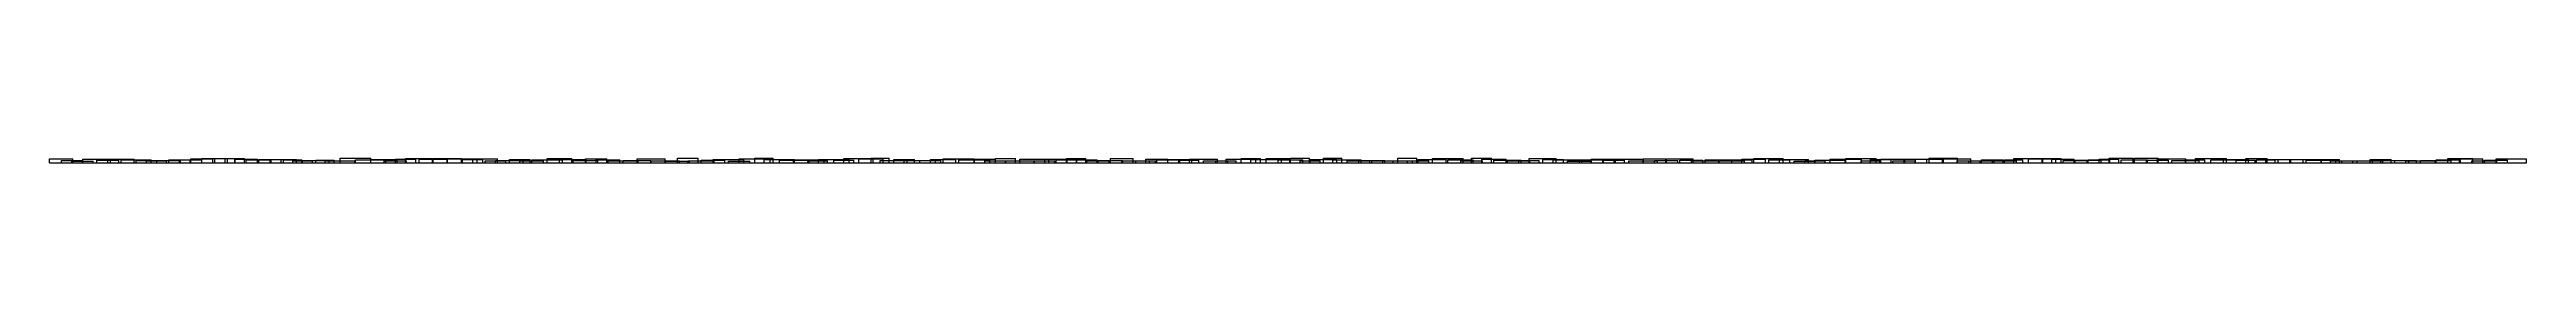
# Model space of a CAD drawing. Extents: x 0 to 47666, y 0 to 92.
import ezdxf

# ---------------------------------------------------------------- set-up
doc = ezdxf.new("R2010")
doc.units = 0
doc.layers.add('MyLines', color=7, linetype='Continuous')

msp = doc.modelspace()

# ---------------------------------------------------------------- linework, layer by layer
at = {"layer": 'MyLines'}
for p, q in [((0, 78), (450, 78)), ((0, 0), (0, 78)), ((0, 78), (225, 78)), ((0, 0), (450, 0)), ((227, 47.5), (633, 47.5)), ((227, 0), (227, 47.5)), ((227, 47.5), (430, 47.5)), ((227, 0), (633, 0)), ((432, 35), (842, 35)), ((432, 0), (432, 35)), ((432, 35), (637, 35)), ((432, 0), (842, 0)), ((450, 0), (450, 78)), ((633, 0), (633, 47.5)), ((639, 70.5), (1173, 70.5)), ((639, 0), (639, 70.5)), ((639, 70.5), (906, 70.5)), ((639, 0), (1173, 0)), ((842, 0), (842, 35)), ((908, 51), (1336, 51)), ((908, 0), (908, 51)), ((908, 51), (1122, 51)), ((908, 0), (1336, 0)), ((1124, 70.5), (1626, 70.5)), ((1124, 0), (1124, 70.5)), ((1124, 70.5), (1375, 70.5)), ((1124, 0), (1626, 0)), ((1173, 0), (1173, 70.5)), ((1336, 0), (1336, 51)), ((1377, 58), (1953, 58)), ((1377, 0), (1377, 58)), ((1377, 58), (1665, 58)), ((1377, 0), (1953, 0)), ((1626, 0), (1626, 70.5)), ((1667, 43), (2063, 43)), ((1667, 0), (1667, 43)), ((1667, 43), (1865, 43)), ((1667, 0), (2063, 0)), ((1867, 37), (2253, 37)), ((1867, 0), (1867, 37)), ((1867, 37), (2060, 37)), ((1867, 0), (2253, 0)), ((1953, 0), (1953, 58)), ((2062, 44.5), (2522, 44.5)), ((2062, 0), (2062, 44.5)), ((2062, 44.5), (2292, 44.5)), ((2062, 0), (2522, 0)), ((2063, 0), (2063, 43)), ((2253, 0), (2253, 37)), ((2294, 56.5), (2706, 56.5)), ((2294, 0), (2294, 56.5)), ((2294, 56.5), (2500, 56.5)), ((2294, 0), (2706, 0)), ((2502, 59), (2930, 59)), ((2502, 0), (2502, 59)), ((2502, 59), (2716, 59)), ((2502, 0), (2930, 0)), ((2522, 0), (2522, 44.5)), ((2706, 0), (2706, 56.5)), ((2718, 76.5), (3142, 76.5)), ((2718, 0), (2718, 76.5)), ((2718, 76.5), (2930, 76.5)), ((2718, 0), (3142, 0)), ((2930, 0), (2930, 59)), ((2932, 84.5), (3422, 84.5)), ((2932, 0), (2932, 84.5)), ((2932, 84.5), (3177, 84.5)), ((2932, 0), (3422, 0)), ((3142, 0), (3142, 76.5)), ((3179, 87.5), (3575, 87.5)), ((3179, 0), (3179, 87.5)), ((3179, 87.5), (3377, 87.5)), ((3179, 0), (3575, 0)), ((3379, 83.5), (3751, 83.5)), ((3379, 0), (3379, 83.5)), ((3379, 83.5), (3565, 83.5)), ((3379, 0), (3751, 0)), ((3422, 0), (3422, 84.5)), ((3567, 72.5), (4001, 72.5)), ((3567, 0), (3567, 72.5)), ((3567, 72.5), (3784, 72.5)), ((3567, 0), (4001, 0)), ((3575, 0), (3575, 87.5)), ((3751, 0), (3751, 83.5)), ((3786, 58), (4266, 58)), ((3786, 0), (3786, 58)), ((3786, 58), (4026, 58)), ((3786, 0), (4266, 0)), ((4001, 0), (4001, 72.5)), ((4028, 65), (4460, 65)), ((4028, 0), (4028, 65)), ((4028, 65), (4244, 65)), ((4028, 0), (4460, 0)), ((4246, 67), (4752, 67)), ((4246, 0), (4246, 67)), ((4246, 67), (4499, 67)), ((4246, 0), (4752, 0)), ((4266, 0), (4266, 58)), ((4460, 0), (4460, 65)), ((4501, 56), (4853, 56)), ((4501, 0), (4501, 56)), ((4501, 56), (4677, 56)), ((4501, 0), (4853, 0)), ((4679, 37), (5059, 37)), ((4679, 0), (4679, 37)), ((4679, 37), (4869, 37)), ((4679, 0), (5059, 0)), ((4752, 0), (4752, 67)), ((4853, 0), (4853, 56)), ((4871, 44), (5379, 44)), ((4871, 0), (4871, 44)), ((4871, 44), (5125, 44)), ((4871, 0), (5379, 0)), ((5059, 0), (5059, 37)), ((5127, 51.5), (5477, 51.5)), ((5127, 0), (5127, 51.5)), ((5127, 51.5), (5302, 51.5)), ((5127, 0), (5477, 0)), ((5304, 36.5), (5876, 36.5)), ((5304, 0), (5304, 36.5)), ((5304, 36.5), (5590, 36.5)), ((5304, 0), (5876, 0)), ((5379, 0), (5379, 44)), ((5477, 0), (5477, 51.5)), ((5592, 90), (6182, 90)), ((5592, 0), (5592, 90)), ((5592, 90), (5887, 90)), ((5592, 0), (6182, 0)), ((5876, 0), (5876, 36.5)), ((5889, 61.5), (6471, 61.5)), ((5889, 0), (5889, 61.5)), ((5889, 61.5), (6180, 61.5)), ((5889, 0), (6471, 0)), ((6182, 0), (6182, 90)), ((6182, 67.5), (6690, 67.5)), ((6182, 0), (6182, 67.5)), ((6182, 67.5), (6436, 67.5)), ((6182, 0), (6690, 0)), ((6438, 41.5), (6868, 41.5)), ((6438, 0), (6438, 41.5)), ((6438, 41.5), (6653, 41.5)), ((6438, 0), (6868, 0)), ((6471, 0), (6471, 61.5)), ((6655, 69), (7047, 69)), ((6655, 0), (6655, 69)), ((6655, 69), (6851, 69)), ((6655, 0), (7047, 0)), ((6690, 0), (6690, 67.5)), ((6853, 82), (7371, 82)), ((6853, 0), (6853, 82)), ((6853, 82), (7112, 82)), ((6853, 0), (7371, 0)), ((6868, 0), (6868, 41.5)), ((7047, 0), (7047, 69)), ((7114, 71.5), (7650, 71.5)), ((7114, 0), (7114, 71.5)), ((7114, 71.5), (7382, 71.5)), ((7114, 0), (7650, 0)), ((7371, 0), (7371, 82)), ((7384, 86.5), (7930, 86.5)), ((7384, 0), (7384, 86.5)), ((7384, 86.5), (7657, 86.5)), ((7384, 0), (7930, 0)), ((7650, 0), (7650, 71.5)), ((7659, 76.5), (8231, 76.5)), ((7659, 0), (7659, 76.5)), ((7659, 76.5), (7945, 76.5)), ((7659, 0), (8231, 0)), ((7930, 0), (7930, 86.5)), ((7947, 65), (8341, 65)), ((7947, 0), (7947, 65)), ((7947, 65), (8144, 65)), ((7947, 0), (8341, 0)), ((8146, 81), (8622, 81)), ((8146, 0), (8146, 81)), ((8146, 81), (8384, 81)), ((8146, 0), (8622, 0)), ((8231, 0), (8231, 76.5)), ((8341, 0), (8341, 65)), ((8386, 40.5), (8778, 40.5)), ((8386, 0), (8386, 40.5)), ((8386, 40.5), (8582, 40.5)), ((8386, 0), (8778, 0)), ((8584, 44), (9112, 44)), ((8584, 0), (8584, 44)), ((8584, 44), (8848, 44)), ((8584, 0), (9112, 0)), ((8622, 0), (8622, 81)), ((8778, 0), (8778, 40.5)), ((8850, 65.5), (9250, 65.5)), ((8850, 0), (8850, 65.5)), ((8850, 65.5), (9050, 65.5)), ((8850, 0), (9250, 0)), ((9052, 41), (9506, 41)), ((9052, 0), (9052, 41)), ((9052, 41), (9279, 41)), ((9052, 0), (9506, 0)), ((9112, 0), (9112, 44)), ((9250, 0), (9250, 65.5)), ((9281, 60), (9869, 60)), ((9281, 0), (9281, 60)), ((9281, 60), (9575, 60)), ((9281, 0), (9869, 0)), ((9506, 0), (9506, 41)), ((9577, 85.5), (10049, 85.5)), ((9577, 0), (9577, 85.5)), ((9577, 85.5), (9813, 85.5)), ((9577, 0), (10049, 0)), ((9815, 65.5), (10329, 65.5)), ((9815, 0), (9815, 65.5)), ((9815, 65.5), (10072, 65.5)), ((9815, 0), (10329, 0)), ((9869, 0), (9869, 60)), ((10049, 0), (10049, 85.5)), ((10074, 43.5), (10554, 43.5)), ((10074, 0), (10074, 43.5)), ((10074, 43.5), (10314, 43.5)), ((10074, 0), (10554, 0)), ((10316, 75), (10724, 75)), ((10316, 0), (10316, 75)), ((10316, 75), (10520, 75)), ((10316, 0), (10724, 0)), ((10329, 0), (10329, 65.5)), ((10522, 62), (10976, 62)), ((10522, 0), (10522, 62)), ((10522, 62), (10749, 62)), ((10522, 0), (10976, 0)), ((10554, 0), (10554, 43.5)), ((10724, 0), (10724, 75)), ((10751, 39), (11325, 39)), ((10751, 0), (10751, 39)), ((10751, 39), (11038, 39)), ((10751, 0), (11325, 0)), ((10976, 0), (10976, 62)), ((11040, 46), (11570, 46)), ((11040, 0), (11040, 46)), ((11040, 46), (11305, 46)), ((11040, 0), (11570, 0)), ((11307, 78.5), (11847, 78.5)), ((11307, 0), (11307, 78.5)), ((11307, 78.5), (11577, 78.5)), ((11307, 0), (11847, 0)), ((11325, 0), (11325, 39)), ((11570, 0), (11570, 46)), ((11579, 37), (12121, 37)), ((11579, 0), (11579, 37)), ((11579, 37), (11850, 37)), ((11579, 0), (12121, 0)), ((11847, 0), (11847, 78.5)), ((11852, 35.5), (12316, 35.5)), ((11852, 0), (11852, 35.5)), ((11852, 35.5), (12084, 35.5)), ((11852, 0), (12316, 0)), ((12086, 88.5), (12482, 88.5)), ((12086, 0), (12086, 88.5)), ((12086, 88.5), (12284, 88.5)), ((12086, 0), (12482, 0)), ((12121, 0), (12121, 37)), ((12286, 38.5), (12788, 38.5)), ((12286, 0), (12286, 38.5)), ((12286, 38.5), (12537, 38.5)), ((12286, 0), (12788, 0)), ((12316, 0), (12316, 35.5)), ((12482, 0), (12482, 88.5)), ((12539, 50), (12997, 50)), ((12539, 0), (12539, 50)), ((12539, 50), (12768, 50)), ((12539, 0), (12997, 0)), ((12770, 66), (13364, 66)), ((12770, 0), (12770, 66)), ((12770, 66), (13067, 66)), ((12770, 0), (13364, 0)), ((12788, 0), (12788, 38.5)), ((12997, 0), (12997, 50)), ((13069, 35), (13475, 35)), ((13069, 0), (13069, 35)), ((13069, 35), (13272, 35)), ((13069, 0), (13475, 0)), ((13274, 77.5), (13870, 77.5)), ((13274, 0), (13274, 77.5)), ((13274, 77.5), (13572, 77.5)), ((13274, 0), (13870, 0)), ((13364, 0), (13364, 66)), ((13475, 0), (13475, 35)), ((13574, 89.5), (13924, 89.5)), ((13574, 0), (13574, 89.5)), ((13574, 89.5), (13749, 89.5)), ((13574, 0), (13924, 0)), ((13751, 68), (14335, 68)), ((13751, 0), (13751, 68)), ((13751, 68), (14043, 68)), ((13751, 0), (14335, 0)), ((13870, 0), (13870, 77.5)), ((13924, 0), (13924, 89.5)), ((14045, 55.5), (14591, 55.5)), ((14045, 0), (14045, 55.5)), ((14045, 55.5), (14318, 55.5)), ((14045, 0), (14591, 0)), ((14320, 61.5), (14908, 61.5)), ((14320, 0), (14320, 61.5)), ((14320, 61.5), (14614, 61.5)), ((14320, 0), (14908, 0)), ((14335, 0), (14335, 68)), ((14591, 0), (14591, 55.5)), ((14616, 37.5), (14970, 37.5)), ((14616, 0), (14616, 37.5)), ((14616, 37.5), (14793, 37.5)), ((14616, 0), (14970, 0)), ((14795, 67.5), (15385, 67.5)), ((14795, 0), (14795, 67.5)), ((14795, 67.5), (15090, 67.5)), ((14795, 0), (15385, 0)), ((14908, 0), (14908, 61.5)), ((14970, 0), (14970, 37.5)), ((15092, 50.5), (15476, 50.5)), ((15092, 0), (15092, 50.5)), ((15092, 50.5), (15284, 50.5)), ((15092, 0), (15476, 0)), ((15286, 82.5), (15852, 82.5)), ((15286, 0), (15286, 82.5)), ((15286, 82.5), (15569, 82.5)), ((15286, 0), (15852, 0)), ((15385, 0), (15385, 67.5)), ((15476, 0), (15476, 50.5)), ((15571, 78), (16043, 78)), ((15571, 0), (15571, 78)), ((15571, 78), (15807, 78)), ((15571, 0), (16043, 0)), ((15809, 89), (16159, 89)), ((15809, 0), (15809, 89)), ((15809, 89), (15984, 89)), ((15809, 0), (16159, 0)), ((15852, 0), (15852, 82.5)), ((15986, 43), (16502, 43)), ((15986, 0), (15986, 43)), ((15986, 43), (16244, 43)), ((15986, 0), (16502, 0)), ((16043, 0), (16043, 78)), ((16159, 0), (16159, 89)), ((16246, 67), (16648, 67)), ((16246, 0), (16246, 67)), ((16246, 67), (16447, 67)), ((16246, 0), (16648, 0)), ((16449, 49), (17047, 49)), ((16449, 0), (16449, 49)), ((16449, 49), (16748, 49)), ((16449, 0), (17047, 0)), ((16502, 0), (16502, 43)), ((16648, 0), (16648, 67)), ((16750, 48.5), (17150, 48.5)), ((16750, 0), (16750, 48.5)), ((16750, 48.5), (16950, 48.5)), ((16750, 0), (17150, 0)), ((16952, 62.5), (17440, 62.5)), ((16952, 0), (16952, 62.5)), ((16952, 62.5), (17196, 62.5)), ((16952, 0), (17440, 0)), ((17047, 0), (17047, 49)), ((17150, 0), (17150, 48.5)), ((17198, 79), (17796, 79)), ((17198, 0), (17198, 79)), ((17198, 79), (17497, 79)), ((17198, 0), (17796, 0)), ((17440, 0), (17440, 62.5)), ((17499, 58.5), (18093, 58.5)), ((17499, 0), (17499, 58.5)), ((17499, 58.5), (17796, 58.5)), ((17499, 0), (18093, 0)), ((17796, 0), (17796, 79)), ((17798, 71), (18202, 71)), ((17798, 0), (17798, 71)), ((17798, 71), (18000, 71)), ((17798, 0), (18202, 0)), ((18002, 42), (18400, 42)), ((18002, 0), (18002, 42)), ((18002, 42), (18201, 42)), ((18002, 0), (18400, 0)), ((18093, 0), (18093, 58.5)), ((18202, 0), (18202, 71)), ((18203, 83.5), (18589, 83.5)), ((18203, 0), (18203, 83.5)), ((18203, 83.5), (18396, 83.5)), ((18203, 0), (18589, 0)), ((18398, 41), (18946, 41)), ((18398, 0), (18398, 41)), ((18398, 41), (18672, 41)), ((18398, 0), (18946, 0)), ((18400, 0), (18400, 42)), ((18589, 0), (18589, 83.5)), ((18674, 73.5), (19232, 73.5)), ((18674, 0), (18674, 73.5)), ((18674, 73.5), (18953, 73.5)), ((18674, 0), (19232, 0)), ((18946, 0), (18946, 41)), ((18955, 40), (19345, 40)), ((18955, 0), (18955, 40)), ((18955, 40), (19150, 40)), ((18955, 0), (19345, 0)), ((19152, 69.5), (19582, 69.5)), ((19152, 0), (19152, 69.5)), ((19152, 69.5), (19367, 69.5)), ((19152, 0), (19582, 0)), ((19232, 0), (19232, 73.5)), ((19345, 0), (19345, 40)), ((19369, 59), (19771, 59)), ((19369, 0), (19369, 59)), ((19369, 59), (19570, 59)), ((19369, 0), (19771, 0)), ((19572, 81.5), (19944, 81.5)), ((19572, 0), (19572, 81.5)), ((19572, 81.5), (19758, 81.5)), ((19572, 0), (19944, 0)), ((19582, 0), (19582, 69.5)), ((19760, 57), (20162, 57)), ((19760, 0), (19760, 57)), ((19760, 57), (19961, 57)), ((19760, 0), (20162, 0)), ((19771, 0), (19771, 59)), ((19944, 0), (19944, 81.5)), ((19963, 40), (20389, 40)), ((19963, 0), (19963, 40)), ((19963, 40), (20176, 40)), ((19963, 0), (20389, 0)), ((20162, 0), (20162, 57)), ((20178, 44), (20656, 44)), ((20178, 0), (20178, 44)), ((20178, 44), (20417, 44)), ((20178, 0), (20656, 0)), ((20389, 0), (20389, 40)), ((20419, 87), (20851, 87)), ((20419, 0), (20419, 87)), ((20419, 87), (20635, 87)), ((20419, 0), (20851, 0)), ((20637, 41), (21165, 41)), ((20637, 0), (20637, 41)), ((20637, 41), (20901, 41)), ((20637, 0), (21165, 0)), ((20656, 0), (20656, 44)), ((20851, 0), (20851, 87)), ((20903, 42.5), (21281, 42.5)), ((20903, 0), (20903, 42.5)), ((20903, 42.5), (21092, 42.5)), ((20903, 0), (21281, 0)), ((21094, 69), (21518, 69)), ((21094, 0), (21094, 69)), ((21094, 69), (21306, 69)), ((21094, 0), (21518, 0)), ((21165, 0), (21165, 41)), ((21281, 0), (21281, 42.5)), ((21308, 59), (21730, 59)), ((21308, 0), (21308, 59)), ((21308, 59), (21519, 59)), ((21308, 0), (21730, 0)), ((21518, 0), (21518, 69)), ((21521, 68.5), (21981, 68.5)), ((21521, 0), (21521, 68.5)), ((21521, 68.5), (21751, 68.5)), ((21521, 0), (21981, 0)), ((21730, 0), (21730, 59)), ((21753, 52), (22117, 52)), ((21753, 0), (21753, 52)), ((21753, 52), (21935, 52)), ((21753, 0), (22117, 0)), ((21937, 74.5), (22475, 74.5)), ((21937, 0), (21937, 74.5)), ((21937, 74.5), (22206, 74.5)), ((21937, 0), (22475, 0)), ((21981, 0), (21981, 68.5)), ((22117, 0), (22117, 52)), ((22208, 39), (22672, 39)), ((22208, 0), (22208, 39)), ((22208, 39), (22440, 39)), ((22208, 0), (22672, 0)), ((22442, 39.5), (22836, 39.5)), ((22442, 0), (22442, 39.5)), ((22442, 39.5), (22639, 39.5)), ((22442, 0), (22836, 0)), ((22475, 0), (22475, 74.5)), ((22641, 74), (23215, 74)), ((22641, 0), (22641, 74)), ((22641, 74), (22928, 74)), ((22641, 0), (23215, 0)), ((22672, 0), (22672, 39)), ((22836, 0), (22836, 39.5)), ((22930, 86.5), (23302, 86.5)), ((22930, 0), (22930, 86.5)), ((22930, 86.5), (23116, 86.5)), ((22930, 0), (23302, 0)), ((23118, 68.5), (23710, 68.5)), ((23118, 0), (23118, 68.5)), ((23118, 68.5), (23414, 68.5)), ((23118, 0), (23710, 0)), ((23215, 0), (23215, 74)), ((23302, 0), (23302, 86.5)), ((23416, 81.5), (23866, 81.5)), ((23416, 0), (23416, 81.5)), ((23416, 81.5), (23641, 81.5)), ((23416, 0), (23866, 0)), ((23643, 61), (24121, 61)), ((23643, 0), (23643, 61)), ((23643, 61), (23882, 61)), ((23643, 0), (24121, 0)), ((23710, 0), (23710, 68.5)), ((23866, 0), (23866, 81.5)), ((23884, 89), (24248, 89)), ((23884, 0), (23884, 89)), ((23884, 89), (24066, 89)), ((23884, 0), (24248, 0)), ((24068, 36.5), (24452, 36.5)), ((24068, 0), (24068, 36.5)), ((24068, 36.5), (24260, 36.5)), ((24068, 0), (24452, 0)), ((24121, 0), (24121, 61)), ((24248, 0), (24248, 89)), ((24262, 62.5), (24770, 62.5)), ((24262, 0), (24262, 62.5)), ((24262, 62.5), (24516, 62.5)), ((24262, 0), (24770, 0)), ((24452, 0), (24452, 36.5)), ((24518, 89.5), (24868, 89.5)), ((24518, 0), (24518, 89.5)), ((24518, 89.5), (24693, 89.5)), ((24518, 0), (24868, 0)), ((24695, 57.5), (25243, 57.5)), ((24695, 0), (24695, 57.5)), ((24695, 57.5), (24969, 57.5)), ((24695, 0), (25243, 0)), ((24770, 0), (24770, 62.5)), ((24868, 0), (24868, 89.5)), ((24971, 41.5), (25411, 41.5)), ((24971, 0), (24971, 41.5)), ((24971, 41.5), (25191, 41.5)), ((24971, 0), (25411, 0)), ((25193, 48.5), (25699, 48.5)), ((25193, 0), (25193, 48.5)), ((25193, 48.5), (25446, 48.5)), ((25193, 0), (25699, 0)), ((25243, 0), (25243, 57.5)), ((25411, 0), (25411, 41.5)), ((25448, 39), (25860, 39)), ((25448, 0), (25448, 39)), ((25448, 39), (25654, 39)), ((25448, 0), (25860, 0)), ((25656, 39), (26232, 39)), ((25656, 0), (25656, 39)), ((25656, 39), (25944, 39)), ((25656, 0), (26232, 0)), ((25699, 0), (25699, 48.5)), ((25860, 0), (25860, 39)), ((25946, 89.5), (26314, 89.5)), ((25946, 0), (25946, 89.5)), ((25946, 89.5), (26130, 89.5)), ((25946, 0), (26314, 0)), ((26132, 41.5), (26546, 41.5)), ((26132, 0), (26132, 41.5)), ((26132, 41.5), (26339, 41.5)), ((26132, 0), (26546, 0)), ((26232, 0), (26232, 39)), ((26314, 0), (26314, 89.5)), ((26341, 66.5), (26879, 66.5)), ((26341, 0), (26341, 66.5)), ((26341, 66.5), (26610, 66.5)), ((26341, 0), (26879, 0)), ((26546, 0), (26546, 41.5)), ((26612, 87), (27204, 87)), ((26612, 0), (26612, 87)), ((26612, 87), (26908, 87)), ((26612, 0), (27204, 0)), ((26879, 0), (26879, 66.5)), ((26910, 58), (27398, 58)), ((26910, 0), (26910, 58)), ((26910, 58), (27154, 58)), ((26910, 0), (27398, 0)), ((27156, 41.5), (27574, 41.5)), ((27156, 0), (27156, 41.5)), ((27156, 41.5), (27365, 41.5)), ((27156, 0), (27574, 0)), ((27204, 0), (27204, 87)), ((27367, 89), (27749, 89)), ((27367, 0), (27367, 89)), ((27367, 89), (27558, 89)), ((27367, 0), (27749, 0)), ((27398, 0), (27398, 58)), ((27560, 69), (28030, 69)), ((27560, 0), (27560, 69)), ((27560, 69), (27795, 69)), ((27560, 0), (28030, 0)), ((27574, 0), (27574, 41.5)), ((27749, 0), (27749, 89)), ((27797, 49.5), (28317, 49.5)), ((27797, 0), (27797, 49.5)), ((27797, 49.5), (28057, 49.5)), ((27797, 0), (28317, 0)), ((28030, 0), (28030, 69)), ((28059, 38), (28485, 38)), ((28059, 0), (28059, 38)), ((28059, 38), (28272, 38)), ((28059, 0), (28485, 0)), ((28274, 47.5), (28666, 47.5)), ((28274, 0), (28274, 47.5)), ((28274, 47.5), (28470, 47.5)), ((28274, 0), (28666, 0)), ((28317, 0), (28317, 49.5)), ((28472, 87.5), (28992, 87.5)), ((28472, 0), (28472, 87.5)), ((28472, 87.5), (28732, 87.5)), ((28472, 0), (28992, 0)), ((28485, 0), (28485, 38)), ((28666, 0), (28666, 47.5)), ((28734, 68), (29132, 68)), ((28734, 0), (28734, 68)), ((28734, 68), (28933, 68)), ((28734, 0), (29132, 0)), ((28935, 59), (29485, 59)), ((28935, 0), (28935, 59)), ((28935, 59), (29210, 59)), ((28935, 0), (29485, 0)), ((28992, 0), (28992, 87.5)), ((29132, 0), (29132, 68)), ((29212, 35), (29672, 35)), ((29212, 0), (29212, 35)), ((29212, 35), (29442, 35)), ((29212, 0), (29672, 0)), ((29444, 59.5), (29890, 59.5)), ((29444, 0), (29444, 59.5)), ((29444, 59.5), (29667, 59.5)), ((29444, 0), (29890, 0)), ((29485, 0), (29485, 59)), ((29669, 71.5), (30137, 71.5)), ((29669, 0), (29669, 71.5)), ((29669, 71.5), (29903, 71.5)), ((29669, 0), (30137, 0)), ((29672, 0), (29672, 35)), ((29890, 0), (29890, 59.5)), ((29905, 54.5), (30311, 54.5)), ((29905, 0), (29905, 54.5)), ((29905, 54.5), (30108, 54.5)), ((29905, 0), (30311, 0)), ((30110, 71), (30672, 71)), ((30110, 0), (30110, 71)), ((30110, 71), (30391, 71)), ((30110, 0), (30672, 0)), ((30137, 0), (30137, 71.5)), ((30311, 0), (30311, 54.5)), ((30393, 37.5), (30943, 37.5)), ((30393, 0), (30393, 37.5)), ((30393, 37.5), (30668, 37.5)), ((30393, 0), (30943, 0)), ((30670, 77.5), (31104, 77.5)), ((30670, 0), (30670, 77.5)), ((30670, 77.5), (30887, 77.5)), ((30670, 0), (31104, 0)), ((30672, 0), (30672, 71)), ((30889, 48.5), (31335, 48.5)), ((30889, 0), (30889, 48.5)), ((30889, 48.5), (31112, 48.5)), ((30889, 0), (31335, 0)), ((30943, 0), (30943, 37.5)), ((31104, 0), (31104, 77.5)), ((31114, 79), (31632, 79)), ((31114, 0), (31114, 79)), ((31114, 79), (31373, 79)), ((31114, 0), (31632, 0)), ((31335, 0), (31335, 48.5)), ((31375, 51.5), (31813, 51.5)), ((31375, 0), (31375, 51.5)), ((31375, 51.5), (31594, 51.5)), ((31375, 0), (31813, 0)), ((31596, 41), (32128, 41)), ((31596, 0), (31596, 41)), ((31596, 41), (31862, 41)), ((31596, 0), (32128, 0)), ((31632, 0), (31632, 79)), ((31813, 0), (31813, 51.5)), ((31864, 57), (32374, 57)), ((31864, 0), (31864, 57)), ((31864, 57), (32119, 57)), ((31864, 0), (32374, 0)), ((32121, 39.5), (32617, 39.5)), ((32121, 0), (32121, 39.5)), ((32121, 39.5), (32369, 39.5)), ((32121, 0), (32617, 0)), ((32128, 0), (32128, 41)), ((32371, 59), (32763, 59)), ((32371, 0), (32371, 59)), ((32371, 59), (32567, 59)), ((32371, 0), (32763, 0)), ((32374, 0), (32374, 57)), ((32569, 70.5), (33025, 70.5)), ((32569, 0), (32569, 70.5)), ((32569, 70.5), (32797, 70.5)), ((32569, 0), (33025, 0)), ((32617, 0), (32617, 39.5)), ((32763, 0), (32763, 59)), ((32799, 82), (33363, 82)), ((32799, 0), (32799, 82)), ((32799, 82), (33081, 82)), ((32799, 0), (33363, 0)), ((33025, 0), (33025, 70.5)), ((33083, 57.5), (33493, 57.5)), ((33083, 0), (33083, 57.5)), ((33083, 57.5), (33288, 57.5)), ((33083, 0), (33493, 0)), ((33290, 62.5), (33848, 62.5)), ((33290, 0), (33290, 62.5)), ((33290, 62.5), (33569, 62.5)), ((33290, 0), (33848, 0)), ((33363, 0), (33363, 82)), ((33493, 0), (33493, 57.5)), ((33571, 36), (33977, 36)), ((33571, 0), (33571, 36)), ((33571, 36), (33774, 36)), ((33571, 0), (33977, 0)), ((33776, 40.5), (34168, 40.5)), ((33776, 0), (33776, 40.5)), ((33776, 40.5), (33972, 40.5)), ((33776, 0), (34168, 0)), ((33848, 0), (33848, 62.5)), ((33974, 51), (34558, 51)), ((33974, 0), (33974, 51)), ((33974, 51), (34266, 51)), ((33974, 0), (34558, 0)), ((33977, 0), (33977, 36)), ((34168, 0), (34168, 40.5)), ((34268, 70), (34868, 70)), ((34268, 0), (34268, 70)), ((34268, 70), (34568, 70)), ((34268, 0), (34868, 0)), ((34558, 0), (34558, 51)), ((34570, 84), (35150, 84)), ((34570, 0), (34570, 84)), ((34570, 84), (34860, 84)), ((34570, 0), (35150, 0)), ((34862, 39.5), (35220, 39.5)), ((34862, 0), (34862, 39.5)), ((34862, 39.5), (35041, 39.5)), ((34862, 0), (35220, 0)), ((34868, 0), (34868, 70)), ((35043, 65.5), (35439, 65.5)), ((35043, 0), (35043, 65.5)), ((35043, 65.5), (35241, 65.5)), ((35043, 0), (35439, 0)), ((35150, 0), (35150, 84)), ((35220, 0), (35220, 39.5)), ((35243, 73), (35703, 73)), ((35243, 0), (35243, 73)), ((35243, 73), (35473, 73)), ((35243, 0), (35703, 0)), ((35439, 0), (35439, 65.5)), ((35475, 39), (35901, 39)), ((35475, 0), (35475, 39)), ((35475, 39), (35688, 39)), ((35475, 0), (35901, 0)), ((35690, 70.5), (36124, 70.5)), ((35690, 0), (35690, 70.5)), ((35690, 70.5), (35907, 70.5)), ((35690, 0), (36124, 0)), ((35703, 0), (35703, 73)), ((35901, 0), (35901, 39)), ((35909, 69.5), (36431, 69.5)), ((35909, 0), (35909, 69.5)), ((35909, 69.5), (36170, 69.5)), ((35909, 0), (36431, 0)), ((36124, 0), (36124, 70.5)), ((36172, 90), (36716, 90)), ((36172, 0), (36172, 90)), ((36172, 90), (36444, 90)), ((36172, 0), (36716, 0)), ((36431, 0), (36431, 69.5)), ((36446, 80.5), (36976, 80.5)), ((36446, 0), (36446, 80.5)), ((36446, 80.5), (36711, 80.5)), ((36446, 0), (36976, 0)), ((36713, 41), (37153, 41)), ((36713, 0), (36713, 41)), ((36713, 41), (36933, 41)), ((36713, 0), (37153, 0)), ((36716, 0), (36716, 90)), ((36935, 39.5), (37423, 39.5)), ((36935, 0), (36935, 39.5)), ((36935, 39.5), (37179, 39.5)), ((36935, 0), (37423, 0)), ((36976, 0), (36976, 80.5)), ((37153, 0), (37153, 41)), ((37181, 60.5), (37593, 60.5)), ((37181, 0), (37181, 60.5)), ((37181, 60.5), (37387, 60.5)), ((37181, 0), (37593, 0)), ((37389, 36.5), (37851, 36.5)), ((37389, 0), (37389, 36.5)), ((37389, 36.5), (37620, 36.5)), ((37389, 0), (37851, 0)), ((37423, 0), (37423, 39.5)), ((37593, 0), (37593, 60.5)), ((37622, 58), (37972, 58)), ((37622, 0), (37622, 58)), ((37622, 58), (37797, 58)), ((37622, 0), (37972, 0)), ((37799, 85.5), (38361, 85.5)), ((37799, 0), (37799, 85.5)), ((37799, 85.5), (38080, 85.5)), ((37799, 0), (38361, 0)), ((37851, 0), (37851, 36.5)), ((37972, 0), (37972, 58)), ((38082, 77.5), (38610, 77.5)), ((38082, 0), (38082, 77.5)), ((38082, 77.5), (38346, 77.5)), ((38082, 0), (38610, 0)), ((38348, 85), (38714, 85)), ((38348, 0), (38348, 85)), ((38348, 85), (38531, 85)), ((38348, 0), (38714, 0)), ((38361, 0), (38361, 85.5)), ((38533, 70), (38961, 70)), ((38533, 0), (38533, 70)), ((38533, 70), (38747, 70)), ((38533, 0), (38961, 0)), ((38610, 0), (38610, 77.5)), ((38714, 0), (38714, 85)), ((38749, 48), (39213, 48)), ((38749, 0), (38749, 48)), ((38749, 48), (38981, 48)), ((38749, 0), (39213, 0)), ((38961, 0), (38961, 70)), ((38983, 50), (39479, 50)), ((38983, 0), (38983, 50)), ((38983, 50), (39231, 50)), ((38983, 0), (39479, 0)), ((39213, 0), (39213, 48)), ((39233, 59.5), (39649, 59.5)), ((39233, 0), (39233, 59.5)), ((39233, 59.5), (39441, 59.5)), ((39233, 0), (39649, 0)), ((39443, 69), (39821, 69)), ((39443, 0), (39443, 69)), ((39443, 69), (39632, 69)), ((39443, 0), (39821, 0)), ((39479, 0), (39479, 50)), ((39634, 89.5), (40098, 89.5)), ((39634, 0), (39634, 89.5)), ((39634, 89.5), (39866, 89.5)), ((39634, 0), (40098, 0)), ((39649, 0), (39649, 59.5)), ((39821, 0), (39821, 69)), ((39868, 58.5), (40374, 58.5)), ((39868, 0), (39868, 58.5)), ((39868, 58.5), (40121, 58.5)), ((39868, 0), (40374, 0)), ((40098, 0), (40098, 89.5)), ((40123, 89), (40577, 89)), ((40123, 0), (40123, 89)), ((40123, 89), (40350, 89)), ((40123, 0), (40577, 0)), ((40352, 54), (40776, 54)), ((40352, 0), (40352, 54)), ((40352, 54), (40564, 54)), ((40352, 0), (40776, 0)), ((40374, 0), (40374, 58.5)), ((40566, 75.5), (41110, 75.5)), ((40566, 0), (40566, 75.5)), ((40566, 75.5), (40838, 75.5)), ((40566, 0), (41110, 0)), ((40577, 0), (40577, 89)), ((40776, 0), (40776, 54)), ((40840, 48), (41370, 48)), ((40840, 0), (40840, 48)), ((40840, 48), (41105, 48)), ((40840, 0), (41370, 0)), ((41107, 57), (41477, 57)), ((41107, 0), (41107, 57)), ((41107, 57), (41292, 57)), ((41107, 0), (41477, 0)), ((41110, 0), (41110, 75.5)), ((41294, 84), (41892, 84)), ((41294, 0), (41294, 84)), ((41294, 84), (41593, 84)), ((41294, 0), (41892, 0)), ((41370, 0), (41370, 48)), ((41477, 0), (41477, 57)), ((41595, 60.5), (42079, 60.5)), ((41595, 0), (41595, 60.5)), ((41595, 60.5), (41837, 60.5)), ((41595, 0), (42079, 0)), ((41839, 63.5), (42315, 63.5)), ((41839, 0), (41839, 63.5)), ((41839, 63.5), (42077, 63.5)), ((41839, 0), (42315, 0)), ((41892, 0), (41892, 84)), ((42079, 0), (42079, 60.5)), ((42079, 51.5), (42447, 51.5)), ((42079, 0), (42079, 51.5)), ((42079, 51.5), (42263, 51.5)), ((42079, 0), (42447, 0)), ((42265, 82.5), (42675, 82.5)), ((42265, 0), (42265, 82.5)), ((42265, 82.5), (42470, 82.5)), ((42265, 0), (42675, 0)), ((42315, 0), (42315, 63.5)), ((42447, 0), (42447, 51.5)), ((42472, 61.5), (42830, 61.5)), ((42472, 0), (42472, 61.5)), ((42472, 61.5), (42651, 61.5)), ((42472, 0), (42830, 0)), ((42653, 65), (43113, 65)), ((42653, 0), (42653, 65)), ((42653, 65), (42883, 65)), ((42653, 0), (43113, 0)), ((42675, 0), (42675, 82.5)), ((42830, 0), (42830, 61.5)), ((42885, 67), (43369, 67)), ((42885, 0), (42885, 67)), ((42885, 67), (43127, 67)), ((42885, 0), (43369, 0)), ((43113, 0), (43113, 65)), ((43129, 64.5), (43719, 64.5)), ((43129, 0), (43129, 64.5)), ((43129, 64.5), (43424, 64.5)), ((43129, 0), (43719, 0)), ((43369, 0), (43369, 67)), ((43426, 49.5), (43996, 49.5)), ((43426, 0), (43426, 49.5)), ((43426, 49.5), (43711, 49.5)), ((43426, 0), (43996, 0)), ((43713, 63.5), (44067, 63.5)), ((43713, 0), (43713, 63.5)), ((43713, 63.5), (43890, 63.5)), ((43713, 0), (44067, 0)), ((43719, 0), (43719, 64.5)), ((43892, 36.5), (44326, 36.5)), ((43892, 0), (43892, 36.5)), ((43892, 36.5), (44109, 36.5)), ((43892, 0), (44326, 0)), ((43996, 0), (43996, 49.5)), ((44067, 0), (44067, 63.5)), ((44111, 40.5), (44701, 40.5)), ((44111, 0), (44111, 40.5)), ((44111, 40.5), (44406, 40.5)), ((44111, 0), (44701, 0)), ((44326, 0), (44326, 36.5)), ((44408, 36.5), (44904, 36.5)), ((44408, 0), (44408, 36.5)), ((44408, 36.5), (44656, 36.5)), ((44408, 0), (44904, 0)), ((44658, 67), (45060, 67)), ((44658, 0), (44658, 67)), ((44658, 67), (44859, 67)), ((44658, 0), (45060, 0)), ((44701, 0), (44701, 40.5)), ((44861, 46.5), (45405, 46.5)), ((44861, 0), (44861, 46.5)), ((44861, 46.5), (45133, 46.5)), ((44861, 0), (45405, 0)), ((44904, 0), (44904, 36.5)), ((45060, 0), (45060, 67)), ((45135, 48.5), (45553, 48.5)), ((45135, 0), (45135, 48.5)), ((45135, 48.5), (45344, 48.5)), ((45135, 0), (45553, 0)), ((45346, 39), (45906, 39)), ((45346, 0), (45346, 39)), ((45346, 39), (45626, 39)), ((45346, 0), (45906, 0)), ((45405, 0), (45405, 46.5)), ((45553, 0), (45553, 48.5)), ((45628, 43), (46220, 43)), ((45628, 0), (45628, 43)), ((45628, 43), (45924, 43)), ((45628, 0), (46220, 0)), ((45906, 0), (45906, 39)), ((45926, 60.5), (46376, 60.5)), ((45926, 0), (45926, 60.5)), ((45926, 60.5), (46151, 60.5)), ((45926, 0), (46376, 0)), ((46153, 85.5), (46635, 85.5)), ((46153, 0), (46153, 85.5)), ((46153, 85.5), (46394, 85.5)), ((46153, 0), (46635, 0)), ((46220, 0), (46220, 43)), ((46376, 0), (46376, 60.5)), ((46396, 78), (46828, 78)), ((46396, 0), (46396, 78)), ((46396, 78), (46612, 78)), ((46396, 0), (46828, 0)), ((46614, 37), (47096, 37)), ((46614, 0), (46614, 37)), ((46614, 37), (46855, 37)), ((46614, 0), (47096, 0)), ((46635, 0), (46635, 85.5)), ((46828, 0), (46828, 78)), ((46857, 53.5), (47303, 53.5)), ((46857, 0), (46857, 53.5)), ((46857, 53.5), (47080, 53.5)), ((46857, 0), (47303, 0)), ((47082, 79.5), (47666, 79.5)), ((47082, 0), (47082, 79.5)), ((47082, 79.5), (47374, 79.5)), ((47082, 0), (47666, 0)), ((47096, 0), (47096, 37)), ((47303, 0), (47303, 53.5)), ((47666, 0), (47666, 79.5))]:
    msp.add_line(p, q, dxfattribs=at)

# ---------------------------------------------------------------- texts
at = {"layer": 'MyLines', "color": 1}
for s, p in [('7500-B', (1, 79)), ('7500-A', (1, 1)), ('7501-B', (228, 48.5)), ('7501-A', (228, 1)), ('7502-B', (433, 36)), ('7502-A', (433, 1)), ('7503-B', (640, 71.5)), ('7503-A', (640, 1)), ('7504-B', (909, 52)), ('7504-A', (909, 1)), ('7505-B', (1125, 71.5)), ('7505-A', (1125, 1)), ('7506-B', (1378, 59)), ('7506-A', (1378, 1)), ('7507-B', (1668, 44)), ('7507-A', (1668, 1)), ('7508-B', (1868, 38)), ('7508-A', (1868, 1)), ('7509-B', (2063, 45.5)), ('7509-A', (2063, 1)), ('7510-B', (2295, 57.5)), ('7510-A', (2295, 1)), ('7511-B', (2503, 60)), ('7511-A', (2503, 1)), ('7512-B', (2719, 77.5)), ('7512-A', (2719, 1)), ('7513-B', (2933, 85.5)), ('7513-A', (2933, 1)), ('7514-B', (3180, 88.5)), ('7514-A', (3180, 1)), ('7515-B', (3380, 84.5)), ('7515-A', (3380, 1)), ('7516-B', (3568, 73.5)), ('7516-A', (3568, 1)), ('7517-B', (3787, 59)), ('7517-A', (3787, 1)), ('7518-B', (4029, 66)), ('7518-A', (4029, 1)), ('7519-B', (4247, 68)), ('7519-A', (4247, 1)), ('7520-B', (4502, 57)), ('7520-A', (4502, 1)), ('7521-B', (4680, 38)), ('7521-A', (4680, 1)), ('7522-B', (4872, 45)), ('7522-A', (4872, 1)), ('7523-B', (5128, 52.5)), ('7523-A', (5128, 1)), ('7524-B', (5305, 37.5)), ('7524-A', (5305, 1)), ('7525-B', (5593, 91)), ('7525-A', (5593, 1)), ('7526-B', (5890, 62.5)), ('7526-A', (5890, 1)), ('7527-B', (6183, 68.5)), ('7527-A', (6183, 1)), ('7528-B', (6439, 42.5)), ('7528-A', (6439, 1)), ('7529-B', (6656, 70)), ('7529-A', (6656, 1)), ('7530-B', (6854, 83)), ('7530-A', (6854, 1)), ('7531-B', (7115, 72.5)), ('7531-A', (7115, 1)), ('7532-B', (7385, 87.5)), ('7532-A', (7385, 1)), ('7533-B', (7660, 77.5)), ('7533-A', (7660, 1)), ('7534-B', (7948, 66)), ('7534-A', (7948, 1)), ('7535-B', (8147, 82)), ('7535-A', (8147, 1)), ('7536-B', (8387, 41.5)), ('7536-A', (8387, 1)), ('7537-B', (8585, 45)), ('7537-A', (8585, 1)), ('7538-B', (8851, 66.5)), ('7538-A', (8851, 1)), ('7539-B', (9053, 42)), ('7539-A', (9053, 1)), ('7540-B', (9282, 61)), ('7540-A', (9282, 1)), ('7541-B', (9578, 86.5)), ('7541-A', (9578, 1)), ('7542-B', (9816, 66.5)), ('7542-A', (9816, 1)), ('7543-B', (10075, 44.5)), ('7543-A', (10075, 1)), ('7544-B', (10317, 76)), ('7544-A', (10317, 1)), ('7545-B', (10523, 63)), ('7545-A', (10523, 1)), ('7546-B', (10752, 40)), ('7546-A', (10752, 1)), ('7547-B', (11041, 47)), ('7547-A', (11041, 1)), ('7548-B', (11308, 79.5)), ('7548-A', (11308, 1)), ('7549-B', (11580, 38)), ('7549-A', (11580, 1)), ('7550-B', (11853, 36.5)), ('7550-A', (11853, 1)), ('7551-B', (12087, 89.5)), ('7551-A', (12087, 1)), ('7552-B', (12287, 39.5)), ('7552-A', (12287, 1)), ('7553-B', (12540, 51)), ('7553-A', (12540, 1)), ('7554-B', (12771, 67)), ('7554-A', (12771, 1)), ('7555-B', (13070, 36)), ('7555-A', (13070, 1)), ('7556-B', (13275, 78.5)), ('7556-A', (13275, 1)), ('7557-B', (13575, 90.5)), ('7557-A', (13575, 1)), ('7558-B', (13752, 69)), ('7558-A', (13752, 1)), ('7559-B', (14046, 56.5)), ('7559-A', (14046, 1)), ('7560-B', (14321, 62.5)), ('7560-A', (14321, 1)), ('7561-B', (14617, 38.5)), ('7561-A', (14617, 1)), ('7562-B', (14796, 68.5)), ('7562-A', (14796, 1)), ('7563-B', (15093, 51.5)), ('7563-A', (15093, 1)), ('7564-B', (15287, 83.5)), ('7564-A', (15287, 1)), ('7565-B', (15572, 79)), ('7565-A', (15572, 1)), ('7566-B', (15810, 90)), ('7566-A', (15810, 1)), ('7567-B', (15987, 44)), ('7567-A', (15987, 1)), ('7568-B', (16247, 68)), ('7568-A', (16247, 1)), ('7569-B', (16450, 50)), ('7569-A', (16450, 1)), ('7570-B', (16751, 49.5)), ('7570-A', (16751, 1)), ('7571-B', (16953, 63.5)), ('7571-A', (16953, 1)), ('7572-B', (17199, 80)), ('7572-A', (17199, 1)), ('7573-B', (17500, 59.5)), ('7573-A', (17500, 1)), ('7574-B', (17799, 72)), ('7574-A', (17799, 1)), ('7575-B', (18003, 43)), ('7575-A', (18003, 1)), ('7576-B', (18204, 84.5)), ('7576-A', (18204, 1)), ('7577-B', (18399, 42)), ('7577-A', (18399, 1)), ('7578-B', (18675, 74.5)), ('7578-A', (18675, 1)), ('7579-B', (18956, 41)), ('7579-A', (18956, 1)), ('7580-B', (19153, 70.5)), ('7580-A', (19153, 1)), ('7581-B', (19370, 60)), ('7581-A', (19370, 1)), ('7582-B', (19573, 82.5)), ('7582-A', (19573, 1)), ('7583-B', (19761, 58)), ('7583-A', (19761, 1)), ('7584-B', (19964, 41)), ('7584-A', (19964, 1)), ('7585-B', (20179, 45)), ('7585-A', (20179, 1)), ('7586-B', (20420, 88)), ('7586-A', (20420, 1)), ('7587-B', (20638, 42)), ('7587-A', (20638, 1)), ('7588-B', (20904, 43.5)), ('7588-A', (20904, 1)), ('7589-B', (21095, 70)), ('7589-A', (21095, 1)), ('7590-B', (21309, 60)), ('7590-A', (21309, 1)), ('7591-B', (21522, 69.5)), ('7591-A', (21522, 1)), ('7592-B', (21754, 53)), ('7592-A', (21754, 1)), ('7593-B', (21938, 75.5)), ('7593-A', (21938, 1)), ('7594-B', (22209, 40)), ('7594-A', (22209, 1)), ('7595-B', (22443, 40.5)), ('7595-A', (22443, 1)), ('7596-B', (22642, 75)), ('7596-A', (22642, 1)), ('7597-B', (22931, 87.5)), ('7597-A', (22931, 1)), ('7598-B', (23119, 69.5)), ('7598-A', (23119, 1)), ('7599-B', (23417, 82.5)), ('7599-A', (23417, 1)), ('7600-B', (23644, 62)), ('7600-A', (23644, 1)), ('7601-B', (23885, 90)), ('7601-A', (23885, 1)), ('7602-B', (24069, 37.5)), ('7602-A', (24069, 1)), ('7603-B', (24263, 63.5)), ('7603-A', (24263, 1)), ('7604-B', (24519, 90.5)), ('7604-A', (24519, 1)), ('7605-B', (24696, 58.5)), ('7605-A', (24696, 1)), ('7606-B', (24972, 42.5)), ('7606-A', (24972, 1)), ('7607-B', (25194, 49.5)), ('7607-A', (25194, 1)), ('7608-B', (25449, 40)), ('7608-A', (25449, 1)), ('7609-B', (25657, 40)), ('7609-A', (25657, 1)), ('7610-B', (25947, 90.5)), ('7610-A', (25947, 1)), ('7611-B', (26133, 42.5)), ('7611-A', (26133, 1)), ('7612-B', (26342, 67.5)), ('7612-A', (26342, 1)), ('7613-B', (26613, 88)), ('7613-A', (26613, 1)), ('7614-B', (26911, 59)), ('7614-A', (26911, 1)), ('7615-B', (27157, 42.5)), ('7615-A', (27157, 1)), ('7616-B', (27368, 90)), ('7616-A', (27368, 1)), ('7617-B', (27561, 70)), ('7617-A', (27561, 1)), ('7618-B', (27798, 50.5)), ('7618-A', (27798, 1)), ('7619-B', (28060, 39)), ('7619-A', (28060, 1)), ('7620-B', (28275, 48.5)), ('7620-A', (28275, 1)), ('7621-B', (28473, 88.5)), ('7621-A', (28473, 1)), ('7622-B', (28735, 69)), ('7622-A', (28735, 1)), ('7623-B', (28936, 60)), ('7623-A', (28936, 1)), ('7624-B', (29213, 36)), ('7624-A', (29213, 1)), ('7625-B', (29445, 60.5)), ('7625-A', (29445, 1)), ('7626-B', (29670, 72.5)), ('7626-A', (29670, 1)), ('7627-B', (29906, 55.5)), ('7627-A', (29906, 1)), ('7628-B', (30111, 72)), ('7628-A', (30111, 1)), ('7629-B', (30394, 38.5)), ('7629-A', (30394, 1)), ('7630-B', (30671, 78.5)), ('7630-A', (30671, 1)), ('7631-B', (30890, 49.5)), ('7631-A', (30890, 1)), ('7632-B', (31115, 80)), ('7632-A', (31115, 1)), ('7633-B', (31376, 52.5)), ('7633-A', (31376, 1)), ('7634-B', (31597, 42)), ('7634-A', (31597, 1)), ('7635-B', (31865, 58)), ('7635-A', (31865, 1)), ('7636-B', (32122, 40.5)), ('7636-A', (32122, 1)), ('7637-B', (32372, 60)), ('7637-A', (32372, 1)), ('7638-B', (32570, 71.5)), ('7638-A', (32570, 1)), ('7639-B', (32800, 83)), ('7639-A', (32800, 1)), ('7640-B', (33084, 58.5)), ('7640-A', (33084, 1)), ('7641-B', (33291, 63.5)), ('7641-A', (33291, 1)), ('7642-B', (33572, 37)), ('7642-A', (33572, 1)), ('7643-B', (33777, 41.5)), ('7643-A', (33777, 1)), ('7644-B', (33975, 52)), ('7644-A', (33975, 1)), ('7645-B', (34269, 71)), ('7645-A', (34269, 1)), ('7646-B', (34571, 85)), ('7646-A', (34571, 1)), ('7647-B', (34863, 40.5)), ('7647-A', (34863, 1)), ('7648-B', (35044, 66.5)), ('7648-A', (35044, 1)), ('7649-B', (35244, 74)), ('7649-A', (35244, 1)), ('7650-B', (35476, 40)), ('7650-A', (35476, 1)), ('7651-B', (35691, 71.5)), ('7651-A', (35691, 1)), ('7652-B', (35910, 70.5)), ('7652-A', (35910, 1)), ('7653-B', (36173, 91)), ('7653-A', (36173, 1)), ('7654-B', (36447, 81.5)), ('7654-A', (36447, 1)), ('7655-B', (36714, 42)), ('7655-A', (36714, 1)), ('7656-B', (36936, 40.5)), ('7656-A', (36936, 1)), ('7657-B', (37182, 61.5)), ('7657-A', (37182, 1)), ('7658-B', (37390, 37.5)), ('7658-A', (37390, 1)), ('7659-B', (37623, 59)), ('7659-A', (37623, 1)), ('7660-B', (37800, 86.5)), ('7660-A', (37800, 1)), ('7661-B', (38083, 78.5)), ('7661-A', (38083, 1)), ('7662-B', (38349, 86)), ('7662-A', (38349, 1)), ('7663-B', (38534, 71)), ('7663-A', (38534, 1)), ('7664-B', (38750, 49)), ('7664-A', (38750, 1)), ('7665-B', (38984, 51)), ('7665-A', (38984, 1)), ('7666-B', (39234, 60.5)), ('7666-A', (39234, 1)), ('7667-B', (39444, 70)), ('7667-A', (39444, 1)), ('7668-B', (39635, 90.5)), ('7668-A', (39635, 1)), ('7669-B', (39869, 59.5)), ('7669-A', (39869, 1)), ('7670-B', (40124, 90)), ('7670-A', (40124, 1)), ('7671-B', (40353, 55)), ('7671-A', (40353, 1)), ('7672-B', (40567, 76.5)), ('7672-A', (40567, 1)), ('7673-B', (40841, 49)), ('7673-A', (40841, 1)), ('7674-B', (41108, 58)), ('7674-A', (41108, 1)), ('7675-B', (41295, 85)), ('7675-A', (41295, 1)), ('7676-B', (41596, 61.5)), ('7676-A', (41596, 1)), ('7677-B', (41840, 64.5)), ('7677-A', (41840, 1)), ('7678-B', (42080, 52.5)), ('7678-A', (42080, 1)), ('7679-B', (42266, 83.5)), ('7679-A', (42266, 1)), ('7680-B', (42473, 62.5)), ('7680-A', (42473, 1)), ('7681-B', (42654, 66)), ('7681-A', (42654, 1)), ('7682-B', (42886, 68)), ('7682-A', (42886, 1)), ('7683-B', (43130, 65.5)), ('7683-A', (43130, 1)), ('7684-B', (43427, 50.5)), ('7684-A', (43427, 1)), ('7685-B', (43714, 64.5)), ('7685-A', (43714, 1)), ('7686-B', (43893, 37.5)), ('7686-A', (43893, 1)), ('7687-B', (44112, 41.5)), ('7687-A', (44112, 1)), ('7688-B', (44409, 37.5)), ('7688-A', (44409, 1)), ('7689-B', (44659, 68)), ('7689-A', (44659, 1)), ('7690-B', (44862, 47.5)), ('7690-A', (44862, 1)), ('7691-B', (45136, 49.5)), ('7691-A', (45136, 1)), ('7692-B', (45347, 40)), ('7692-A', (45347, 1)), ('7693-B', (45629, 44)), ('7693-A', (45629, 1)), ('7694-B', (45927, 61.5)), ('7694-A', (45927, 1)), ('7695-B', (46154, 86.5)), ('7695-A', (46154, 1)), ('7696-B', (46397, 79)), ('7696-A', (46397, 1)), ('7697-B', (46615, 38)), ('7697-A', (46615, 1)), ('7698-B', (46858, 54.5)), ('7698-A', (46858, 1)), ('7699-B', (47083, 80.5)), ('7699-A', (47083, 1))]:
    msp.add_text(s, height=1, dxfattribs=at).set_placement(p)

doc.saveas('drawing.dxf')
